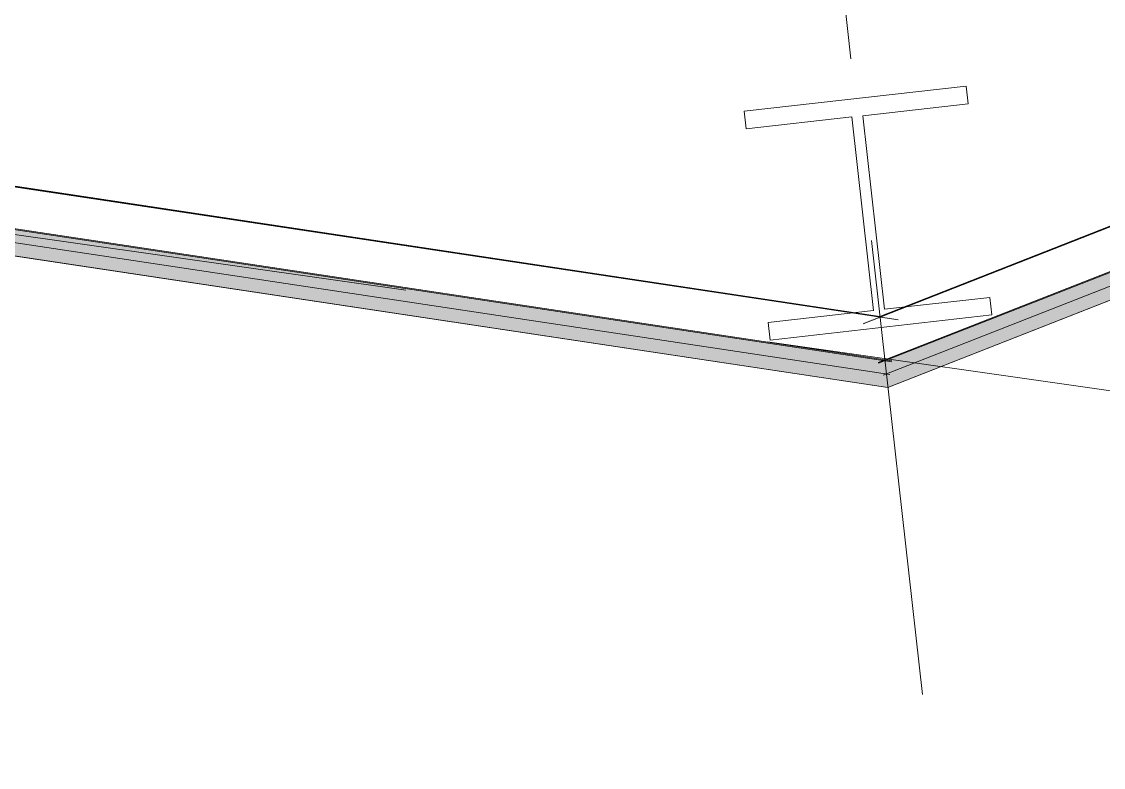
# Model space of a CAD drawing. Header units: millimetres. Extents: x -50172 to 90294, y -80883 to 956680.
# Drawn here: x -26698 to -25445, y -51943 to -51080 of the extents above; entities that cross this region are included whole.
import ezdxf
from ezdxf.enums import TextEntityAlignment as Align

# ---------------------------------------------------------------- set-up
doc = ezdxf.new("R2010")
doc.units = ezdxf.units.MM
doc.header["$MEASUREMENT"] = 0
doc.linetypes.add('Double Dashed', pattern=[1093.611073, 529.166651, -211.666656, 141.111112, -211.666656])
doc.linetypes.add('Long Dashed', pattern=[1058.333302, 634.99999, -423.333311])
for name, color, linetype in [('A-25-M_Wall_Int', 7, 'Continuous'), ('COLUMN.IFC Import', 7, 'Continuous'), ('New_A-15-MG_Structural_Grid_Phase_2', 7, 'Continuous')]:
    doc.layers.add(name, color=color, linetype=linetype)
for name, color, linetype, lineweight in [('A-25-M_Wall_Int_Pen_No__1', 7, 'Continuous', 13), ('A-25-M_Wall_Int_Pen_No__87', 8, 'Continuous', 20), ('COLUMN.IFC Import_Pen_No__2', 8, 'Continuous', 15), ('New_A-95-P_Drawing_Pen_No__1', 7, 'Continuous', 13)]:
    doc.layers.add(name, color=color, linetype=linetype, lineweight=lineweight)
for name, color, linetype, lineweight, true_color in [('A-25-M_Wall_Int_Pen_No__107', 7, 'Continuous', 15, 0xa6a6a6), ('A-25-M_Wall_Int_Pen_No__81', 7, 'Continuous', 20, 0x6a6a6a), ('New_A-15-MG_Structural_Grid_Phase_2_Pen_No__222', 7, 'Continuous', 13, 0x65af33)]:
    doc.layers.add(name, color=color, linetype=linetype, lineweight=lineweight, true_color=true_color)
doc.styles.add('GENERATED_STYLE_4', font='')
doc.styles.get('GENERATED_STYLE_4').set_extended_font_data('Swis721 BT')

# ---------------------------------------------------------------- blocks, each defined once
blk = doc.blocks.new('Wall_242_1', base_point=(-29877.1, -50872.8))
at = {"layer": 'A-25-M_Wall_Int_Pen_No__87', "linetype": 'Continuous', "flags": 128}
for points in [[(-25703.7, -51420.9), (-29865.1, -50793.7)], [(-29877.1, -50872.8), (-25694.4, -51503.2)]]:
    blk.add_lwpolyline(points, dxfattribs=at)
blk = doc.blocks.new('Wall_243_1', base_point=(-25694.4, -51503.2))
at = {"layer": 'A-25-M_Wall_Int_Pen_No__87', "linetype": 'Continuous', "flags": 128}
for points in [[(-22379.6, -50115.5), (-25703.7, -51420.9)], [(-25694.4, -51503.2), (-22479.5, -50240.7)]]:
    blk.add_lwpolyline(points, dxfattribs=at)
blk = doc.blocks.new('Wall_399_1', base_point=(-29877.4, -50873.6))
at = {"layer": 'A-25-M_Wall_Int_Pen_No__107', "linetype": 'Continuous'}
for points in [[(-29871.2, -50859.4), (-25692.2, -51488.4), (-25690, -51473.5), (-29865, -50845.1)], [(-29877.4, -50873.6), (-25694.4, -51503.2), (-25692.2, -51488.4), (-29871.2, -50859.4)]]:
    blk.add_hatch(color=256, dxfattribs=at).paths.add_polyline_path(points)
at = {"layer": 'A-25-M_Wall_Int_Pen_No__81', "linetype": 'Continuous', "lineweight": 0, "true_color": 0x353535}
for points in [[(-29844.7, -50798.6), (-25682.7, -51425.1), (-25682.5, -51424.1), (-29844.3, -50797.7)], [(-29865, -50845.1), (-25690, -51473.5), (-25689.8, -51472.5), (-29864.6, -50844.2)]]:
    blk.add_hatch(color=250, dxfattribs=at).paths.add_polyline_path(points)
at = {"layer": 'A-25-M_Wall_Int_Pen_No__1', "linetype": 'Continuous'}
for p, q in [((-29844.7, -50798.6), (-25682.7, -51425.1)), ((-29865, -50845.1), (-25690, -51473.5)), ((-29864.6, -50844.2), (-25689.8, -51472.5)), ((-29871.2, -50859.4), (-25692.2, -51488.4))]:
    blk.add_line(p, q, dxfattribs=at)
at = {"layer": 'A-25-M_Wall_Int_Pen_No__1', "linetype": 'Continuous', "flags": 128}
for points in [[(-25703.7, -51420.9), (-29844.3, -50797.7)], [(-29877.4, -50873.6), (-25694.4, -51503.2)]]:
    blk.add_lwpolyline(points, dxfattribs=at)
blk = doc.blocks.new('Wall_400_1', base_point=(-25694.4, -51503.2))
at = {"layer": 'A-25-M_Wall_Int_Pen_No__107', "linetype": 'Continuous'}
for points in [[(-25699.9, -51489.2), (-22340, -50170.1), (-22349.3, -50157.6), (-25705.4, -51475.3)], [(-25694.4, -51503.2), (-22330.8, -50182.6), (-22340, -50170.1), (-25699.9, -51489.2)]]:
    blk.add_hatch(color=256, dxfattribs=at).paths.add_polyline_path(points)
at = {"layer": 'A-25-M_Wall_Int_Pen_No__81', "linetype": 'Continuous', "lineweight": 0, "true_color": 0x353535}
for points in [[(-25723.3, -51429.7), (-22379.4, -50116.8), (-22380, -50116), (-25723.7, -51428.7)], [(-25705.4, -51475.3), (-22349.3, -50157.6), (-22349.9, -50156.8), (-25705.8, -51474.3)]]:
    blk.add_hatch(color=250, dxfattribs=at).paths.add_polyline_path(points)
at = {"layer": 'A-25-M_Wall_Int_Pen_No__1', "linetype": 'Continuous'}
for p, q in [((-25723.3, -51429.7), (-22379.4, -50116.8)), ((-25705.8, -51474.3), (-22349.9, -50156.8)), ((-25705.4, -51475.3), (-22349.3, -50157.6)), ((-25699.9, -51489.2), (-22340, -50170.1))]:
    blk.add_line(p, q, dxfattribs=at)
at = {"layer": 'A-25-M_Wall_Int_Pen_No__1', "linetype": 'Continuous', "flags": 128}
for points in [[(-22380, -50116), (-25703.7, -51420.9)], [(-25694.4, -51503.2), (-22330.8, -50182.6)]]:
    blk.add_lwpolyline(points, dxfattribs=at)
blk = doc.blocks.new('Standard grid marker_11')
at = {"layer": 'New_A-15-MG_Structural_Grid_Phase_2_Pen_No__222', "linetype": 'Double Dashed'}
blk.add_line((19494.8, 0), (22085.4, 0), dxfattribs=at)
at = {"layer": 'New_A-15-MG_Structural_Grid_Phase_2_Pen_No__222', "style": 'GENERATED_STYLE_4'}
for tag, p in [('AC_MarkerText_1_0', (-500, 43.4)), ('AC_MarkerText_1_1', (22585.4, 43.4))]:
    blk.add_attdef(tag, text='', height=350, rotation=240.0028, dxfattribs=at).set_placement(p, align=Align.MIDDLE_CENTER)
blk = doc.blocks.new('Column 18')
at = {"layer": 'COLUMN.IFC Import_Pen_No__2', "linetype": 'Continuous'}
for p, q in [((-129.4, 133.35), (129.4, 133.35)), ((-129.4, 112.85), (-129.4, 133.35)), ((129.4, 133.35), (129.4, 112.85)), ((-6.4, 112.85), (-129.4, 112.85)), ((-6.4, -112.85), (-6.4, 112.85)), ((6.4, 112.85), (6.4, -112.85)), ((129.4, 112.85), (6.4, 112.85)), ((-129.4, -112.85), (-6.4, -112.85)), ((-129.4, -133.35), (-129.4, -112.85)), ((6.4, -112.85), (129.4, -112.85)), ((129.4, -112.85), (129.4, -133.35)), ((129.4, -133.35), (-129.4, -133.35))]:
    blk.add_line(p, q, dxfattribs=at)

msp = doc.modelspace()

# ---------------------------------------------------------------- linework, layer by layer
at = {"layer": 'New_A-95-P_Drawing_Pen_No__1', "linetype": 'Long Dashed'}
msp.add_line((-1107.7, -54978), (-29877.6, -50873.6), dxfattribs=at)

# ---------------------------------------------------------------- block references
at = {"layer": 'A-25-M_Wall_Int', "color": 250, "lineweight": 50, "true_color": 0x2a2a2a}
for name, p in [('Wall_400_1', (-25694.4, -51503.2)), ('Wall_243_1', (-25694.4, -51503.2)), ('Wall_399_1', (-29877.4, -50873.6)), ('Wall_242_1', (-29877.1, -50872.8))]:
    msp.add_blockref(name, p, dxfattribs=at)
at = {"layer": 'COLUMN.IFC Import', "linetype": 'Continuous', "zscale": 1000, "rotation": 6.437411554297374}
msp.add_blockref('Column 18', (-25717.4, -51301.3), dxfattribs=at)
at = {"layer": 'New_A-15-MG_Structural_Grid_Phase_2', "color": 8, "linetype": 'Continuous', "lineweight": 15, "zscale": 1000, "rotation": 96.43765179530504}
msp.add_blockref('Standard grid marker_11', (-23345.9, -72317.5), dxfattribs=at)

doc.saveas('drawing.dxf')
